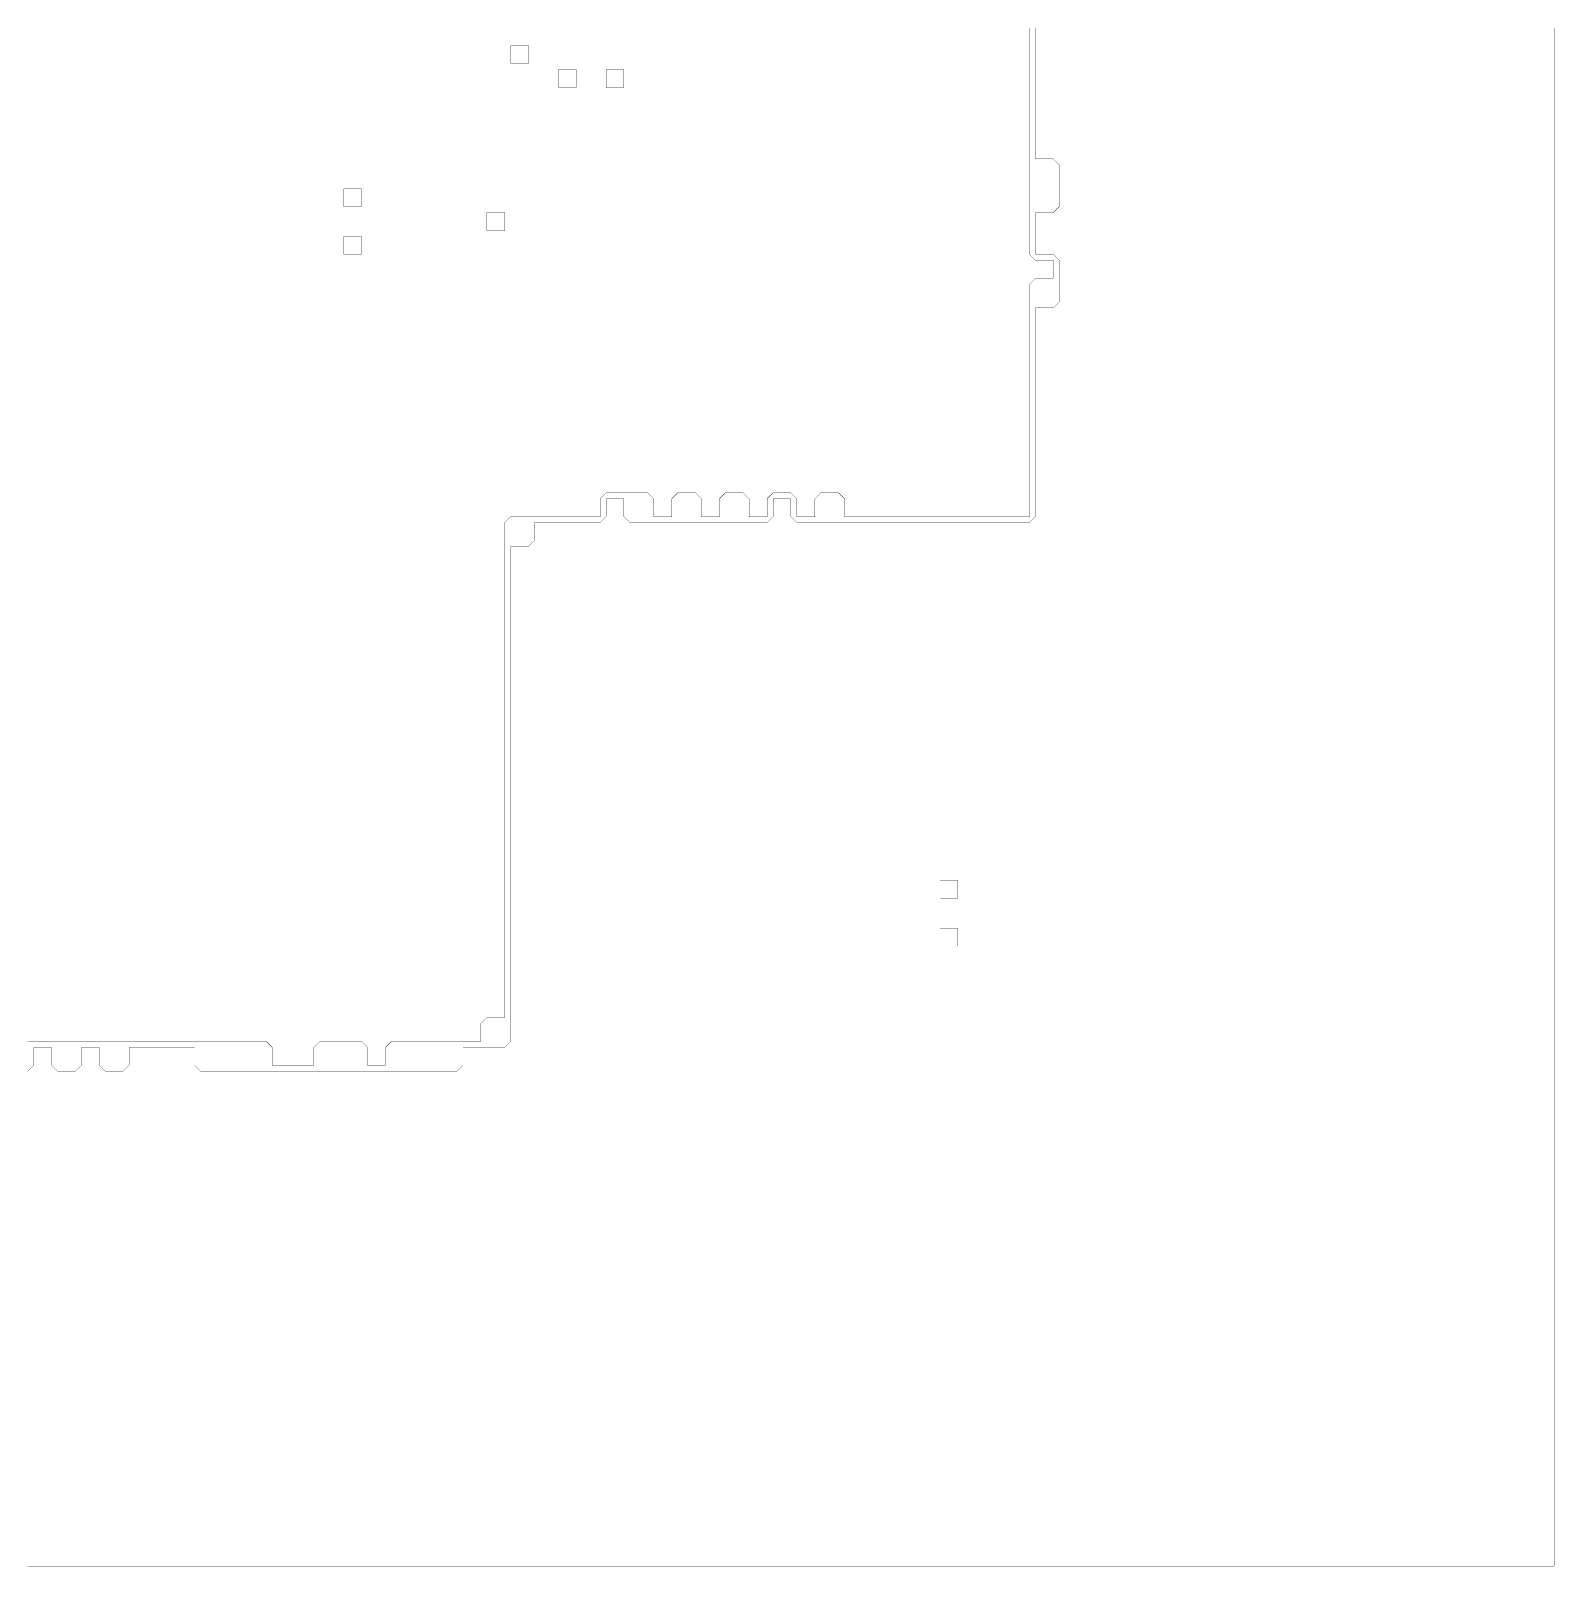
# Model space of a CAD drawing. Header units: metres. Extents: x 0 to 4990, y -4990 to 0.
# Drawn here: x 2495 to 4990, y -4990 to -2476 of the extents above; entities that cross this region are included whole.
import ezdxf

# ---------------------------------------------------------------- set-up
doc = ezdxf.new("R2010")
doc.units = ezdxf.units.M
for name, color, linetype in [('conductor', 1, 'Continuous'), ('dielectric', 8, 'Continuous'), ('substrate', 5, 'Continuous')]:
    doc.layers.add(name, color=color, linetype=linetype)

msp = doc.modelspace()

# ---------------------------------------------------------------- linework, layer by layer
at = {"layer": 'conductor', "const_width": 0.5}
msp.add_lwpolyline([(2490.234375, -4130.859375), (2500, -4130.859375), (2509.765625, -4130.859375), (2519.53125, -4130.859375), (2529.296875, -4130.859375), (2539.0625, -4130.859375), (2548.828125, -4130.859375), (2558.59375, -4130.859375), (2568.359375, -4130.859375), (2578.125, -4130.859375), (2587.890625, -4130.859375), (2597.65625, -4130.859375), (2607.421875, -4130.859375), (2617.1875, -4130.859375), (2626.953125, -4130.859375), (2636.71875, -4130.859375), (2646.484375, -4130.859375), (2656.25, -4130.859375), (2666.015625, -4130.859375), (2675.78125, -4130.859375), (2685.546875, -4130.859375), (2695.3125, -4130.859375), (2705.078125, -4130.859375), (2714.84375, -4130.859375), (2724.609375, -4130.859375), (2734.375, -4130.859375), (2744.140625, -4130.859375), (2753.90625, -4130.859375), (2763.671875, -4130.859375), (2773.4375, -4130.859375), (2783.203125, -4130.859375), (2792.96875, -4130.859375), (2802.734375, -4130.859375), (2812.5, -4130.859375), (2822.265625, -4130.859375), (2832.03125, -4130.859375), (2841.796875, -4130.859375), (2851.5625, -4130.859375), (2861.328125, -4130.859375), (2871.09375, -4130.859375), (2880.859375, -4130.859375), (2890.625, -4140.625), (2890.625, -4150.390625), (2890.625, -4160.15625), (2890.625, -4169.921875), (2900.390625, -4169.921875), (2910.15625, -4169.921875), (2919.921875, -4169.921875), (2929.6875, -4169.921875), (2939.453125, -4169.921875), (2949.21875, -4169.921875), (2958.984375, -4169.921875), (2958.984375, -4160.15625), (2958.984375, -4150.390625), (2958.984375, -4140.625), (2968.75, -4130.859375), (2978.515625, -4130.859375), (2988.28125, -4130.859375), (2998.046875, -4130.859375), (3007.8125, -4130.859375), (3017.578125, -4130.859375), (3027.34375, -4130.859375), (3037.109375, -4130.859375), (3046.875, -4140.625), (3046.875, -4150.390625), (3046.875, -4160.15625), (3046.875, -4169.921875), (3056.640625, -4169.921875), (3066.40625, -4169.921875), (3076.171875, -4169.921875), (3076.171875, -4160.15625), (3076.171875, -4150.390625), (3076.171875, -4140.625), (3085.9375, -4130.859375), (3095.703125, -4130.859375), (3105.46875, -4130.859375), (3115.234375, -4130.859375), (3125, -4130.859375), (3134.765625, -4130.859375), (3144.53125, -4130.859375), (3154.296875, -4130.859375), (3164.0625, -4130.859375), (3173.828125, -4130.859375), (3183.59375, -4130.859375), (3193.359375, -4130.859375), (3203.125, -4130.859375), (3212.890625, -4130.859375), (3222.65625, -4130.859375), (3232.421875, -4130.859375), (3232.421875, -4121.09375), (3232.421875, -4111.328125), (3232.421875, -4101.5625), (3242.1875, -4091.796875), (3251.953125, -4091.796875), (3261.71875, -4091.796875), (3271.484375, -4091.796875), (3271.484375, -4082.03125), (3271.484375, -4072.265625), (3271.484375, -4062.5), (3271.484375, -4052.734375), (3271.484375, -4042.96875), (3271.484375, -4033.203125), (3271.484375, -4023.4375), (3271.484375, -4013.671875), (3271.484375, -4003.90625), (3271.484375, -3994.140625), (3271.484375, -3984.375), (3271.484375, -3974.609375), (3271.484375, -3964.84375), (3271.484375, -3955.078125), (3271.484375, -3945.3125), (3271.484375, -3935.546875), (3271.484375, -3925.78125), (3271.484375, -3916.015625), (3271.484375, -3906.25), (3271.484375, -3896.484375), (3271.484375, -3886.71875), (3271.484375, -3876.953125), (3271.484375, -3867.1875), (3271.484375, -3857.421875), (3271.484375, -3847.65625), (3271.484375, -3837.890625), (3271.484375, -3828.125), (3271.484375, -3818.359375), (3271.484375, -3808.59375), (3271.484375, -3798.828125), (3271.484375, -3789.0625), (3271.484375, -3779.296875), (3271.484375, -3769.53125), (3271.484375, -3759.765625), (3271.484375, -3750), (3271.484375, -3740.234375), (3271.484375, -3730.46875), (3271.484375, -3720.703125), (3271.484375, -3710.9375), (3271.484375, -3701.171875), (3271.484375, -3691.40625), (3271.484375, -3681.640625), (3271.484375, -3671.875), (3271.484375, -3662.109375), (3271.484375, -3652.34375), (3271.484375, -3642.578125), (3271.484375, -3632.8125), (3271.484375, -3623.046875), (3271.484375, -3613.28125), (3271.484375, -3603.515625), (3271.484375, -3593.75), (3271.484375, -3583.984375), (3271.484375, -3574.21875), (3271.484375, -3564.453125), (3271.484375, -3554.6875), (3271.484375, -3544.921875), (3271.484375, -3535.15625), (3271.484375, -3525.390625), (3271.484375, -3515.625), (3271.484375, -3505.859375), (3271.484375, -3496.09375), (3271.484375, -3486.328125), (3271.484375, -3476.5625), (3271.484375, -3466.796875), (3271.484375, -3457.03125), (3271.484375, -3447.265625), (3271.484375, -3437.5), (3271.484375, -3427.734375), (3271.484375, -3417.96875), (3271.484375, -3408.203125), (3271.484375, -3398.4375), (3271.484375, -3388.671875), (3271.484375, -3378.90625), (3271.484375, -3369.140625), (3271.484375, -3359.375), (3271.484375, -3349.609375), (3271.484375, -3339.84375), (3271.484375, -3330.078125), (3271.484375, -3320.3125), (3271.484375, -3310.546875), (3271.484375, -3300.78125), (3271.484375, -3291.015625), (3271.484375, -3281.25), (3281.25, -3271.484375), (3291.015625, -3271.484375), (3300.78125, -3271.484375), (3310.546875, -3271.484375), (3320.3125, -3271.484375), (3330.078125, -3271.484375), (3339.84375, -3271.484375), (3349.609375, -3271.484375), (3359.375, -3271.484375), (3369.140625, -3271.484375), (3378.90625, -3271.484375), (3388.671875, -3271.484375), (3398.4375, -3271.484375), (3408.203125, -3271.484375), (3417.96875, -3271.484375), (3427.734375, -3271.484375), (3427.734375, -3261.71875), (3427.734375, -3251.953125), (3427.734375, -3242.1875), (3437.5, -3232.421875), (3447.265625, -3232.421875), (3457.03125, -3232.421875), (3466.796875, -3232.421875), (3476.5625, -3232.421875), (3486.328125, -3232.421875), (3496.09375, -3232.421875), (3505.859375, -3232.421875), (3515.625, -3242.1875), (3515.625, -3251.953125), (3515.625, -3261.71875), (3515.625, -3271.484375), (3525.390625, -3271.484375), (3535.15625, -3271.484375), (3544.921875, -3271.484375), (3544.921875, -3261.71875), (3544.921875, -3251.953125), (3544.921875, -3242.1875), (3554.6875, -3232.421875), (3564.453125, -3232.421875), (3574.21875, -3232.421875), (3583.984375, -3232.421875), (3593.75, -3242.1875), (3593.75, -3251.953125), (3593.75, -3261.71875), (3593.75, -3271.484375), (3603.515625, -3271.484375), (3613.28125, -3271.484375), (3623.046875, -3271.484375), (3623.046875, -3261.71875), (3623.046875, -3251.953125), (3623.046875, -3242.1875), (3632.8125, -3232.421875), (3642.578125, -3232.421875), (3652.34375, -3232.421875), (3662.109375, -3232.421875), (3671.875, -3242.1875), (3671.875, -3251.953125), (3671.875, -3261.71875), (3671.875, -3271.484375), (3681.640625, -3271.484375), (3691.40625, -3271.484375), (3701.171875, -3271.484375), (3701.171875, -3261.71875), (3701.171875, -3251.953125), (3701.171875, -3242.1875), (3710.9375, -3232.421875), (3720.703125, -3232.421875), (3730.46875, -3232.421875), (3740.234375, -3232.421875), (3750, -3242.1875), (3750, -3251.953125), (3750, -3261.71875), (3750, -3271.484375), (3759.765625, -3271.484375), (3769.53125, -3271.484375), (3779.296875, -3271.484375), (3779.296875, -3261.71875), (3779.296875, -3251.953125), (3779.296875, -3242.1875), (3789.0625, -3232.421875), (3798.828125, -3232.421875), (3808.59375, -3232.421875), (3818.359375, -3232.421875), (3828.125, -3242.1875), (3828.125, -3251.953125), (3828.125, -3261.71875), (3828.125, -3271.484375), (3837.890625, -3271.484375), (3847.65625, -3271.484375), (3857.421875, -3271.484375), (3867.1875, -3271.484375), (3876.953125, -3271.484375), (3886.71875, -3271.484375), (3896.484375, -3271.484375), (3906.25, -3271.484375), (3916.015625, -3271.484375), (3925.78125, -3271.484375), (3935.546875, -3271.484375), (3945.3125, -3271.484375), (3955.078125, -3271.484375), (3964.84375, -3271.484375), (3974.609375, -3271.484375), (3984.375, -3271.484375), (3994.140625, -3271.484375), (4003.90625, -3271.484375), (4013.671875, -3271.484375), (4023.4375, -3271.484375), (4033.203125, -3271.484375), (4042.96875, -3271.484375), (4052.734375, -3271.484375), (4062.5, -3271.484375), (4072.265625, -3271.484375), (4082.03125, -3271.484375), (4091.796875, -3271.484375), (4101.5625, -3271.484375), (4111.328125, -3271.484375), (4121.09375, -3271.484375), (4130.859375, -3271.484375), (4130.859375, -3261.71875), (4130.859375, -3251.953125), (4130.859375, -3242.1875), (4130.859375, -3232.421875), (4130.859375, -3222.65625), (4130.859375, -3212.890625), (4130.859375, -3203.125), (4130.859375, -3193.359375), (4130.859375, -3183.59375), (4130.859375, -3173.828125), (4130.859375, -3164.0625), (4130.859375, -3154.296875), (4130.859375, -3144.53125), (4130.859375, -3134.765625), (4130.859375, -3125), (4130.859375, -3115.234375), (4130.859375, -3105.46875), (4130.859375, -3095.703125), (4130.859375, -3085.9375), (4130.859375, -3076.171875), (4130.859375, -3066.40625), (4130.859375, -3056.640625), (4130.859375, -3046.875), (4130.859375, -3037.109375), (4130.859375, -3027.34375), (4130.859375, -3017.578125), (4130.859375, -3007.8125), (4130.859375, -2998.046875), (4130.859375, -2988.28125), (4130.859375, -2978.515625), (4130.859375, -2968.75), (4130.859375, -2958.984375), (4130.859375, -2949.21875), (4130.859375, -2939.453125), (4130.859375, -2929.6875), (4130.859375, -2919.921875), (4130.859375, -2910.15625), (4130.859375, -2900.390625), (4130.859375, -2890.625), (4140.625, -2880.859375), (4150.390625, -2880.859375), (4160.15625, -2880.859375), (4169.921875, -2880.859375), (4169.921875, -2871.09375), (4169.921875, -2861.328125), (4169.921875, -2851.5625), (4160.15625, -2851.5625), (4150.390625, -2851.5625), (4140.625, -2851.5625), (4130.859375, -2841.796875), (4130.859375, -2832.03125), (4130.859375, -2822.265625), (4130.859375, -2812.5), (4130.859375, -2802.734375), (4130.859375, -2792.96875), (4130.859375, -2783.203125), (4130.859375, -2773.4375), (4130.859375, -2763.671875), (4130.859375, -2753.90625), (4130.859375, -2744.140625), (4130.859375, -2734.375), (4130.859375, -2724.609375), (4130.859375, -2714.84375), (4130.859375, -2705.078125), (4130.859375, -2695.3125), (4130.859375, -2685.546875), (4130.859375, -2675.78125), (4130.859375, -2666.015625), (4130.859375, -2656.25), (4130.859375, -2646.484375), (4130.859375, -2636.71875), (4130.859375, -2626.953125), (4130.859375, -2617.1875), (4130.859375, -2607.421875), (4130.859375, -2597.65625), (4130.859375, -2587.890625), (4130.859375, -2578.125), (4130.859375, -2568.359375), (4130.859375, -2558.59375), (4130.859375, -2548.828125), (4130.859375, -2539.0625), (4130.859375, -2529.296875), (4130.859375, -2519.53125), (4130.859375, -2509.765625), (4130.859375, -2500), (4130.859375, -2490.234375), (4130.859375, -2480.46875), (4130.859375, -2470.703125)], dxfattribs=at)
at = {"layer": 'dielectric', "const_width": 0.5}
for points in [[(3984.375, -3867.1875), (3984.375, -3876.953125), (3984.375, -3886.71875), (3984.375, -3896.484375), (3994.140625, -3896.484375), (4003.90625, -3896.484375), (4013.671875, -3896.484375), (4013.671875, -3886.71875), (4013.671875, -3876.953125), (4013.671875, -3867.1875), (4003.90625, -3867.1875), (3994.140625, -3867.1875)], [(3984.375, -3945.3125), (3984.375, -3955.078125), (3984.375, -3964.84375), (3984.375, -3974.609375), (3994.140625, -3974.609375), (4003.90625, -3974.609375), (4013.671875, -3974.609375), (4013.671875, -3964.84375), (4013.671875, -3955.078125), (4013.671875, -3945.3125), (4003.90625, -3945.3125), (3994.140625, -3945.3125)]]:
    msp.add_lwpolyline(points, close=True, dxfattribs=at)
at = {"layer": 'substrate', "const_width": 0.5}
for points in [[(2490.234375, -4990.234375), (2500, -4990.234375), (2509.765625, -4990.234375), (2519.53125, -4990.234375), (2529.296875, -4990.234375), (2539.0625, -4990.234375), (2548.828125, -4990.234375), (2558.59375, -4990.234375), (2568.359375, -4990.234375), (2578.125, -4990.234375), (2587.890625, -4990.234375), (2597.65625, -4990.234375), (2607.421875, -4990.234375), (2617.1875, -4990.234375), (2626.953125, -4990.234375), (2636.71875, -4990.234375), (2646.484375, -4990.234375), (2656.25, -4990.234375), (2666.015625, -4990.234375), (2675.78125, -4990.234375), (2685.546875, -4990.234375), (2695.3125, -4990.234375), (2705.078125, -4990.234375), (2714.84375, -4990.234375), (2724.609375, -4990.234375), (2734.375, -4990.234375), (2744.140625, -4990.234375), (2753.90625, -4990.234375), (2763.671875, -4990.234375), (2773.4375, -4990.234375), (2783.203125, -4990.234375), (2792.96875, -4990.234375), (2802.734375, -4990.234375), (2812.5, -4990.234375), (2822.265625, -4990.234375), (2832.03125, -4990.234375), (2841.796875, -4990.234375), (2851.5625, -4990.234375), (2861.328125, -4990.234375), (2871.09375, -4990.234375), (2880.859375, -4990.234375), (2890.625, -4990.234375), (2900.390625, -4990.234375), (2910.15625, -4990.234375), (2919.921875, -4990.234375), (2929.6875, -4990.234375), (2939.453125, -4990.234375), (2949.21875, -4990.234375), (2958.984375, -4990.234375), (2968.75, -4990.234375), (2978.515625, -4990.234375), (2988.28125, -4990.234375), (2998.046875, -4990.234375), (3007.8125, -4990.234375), (3017.578125, -4990.234375), (3027.34375, -4990.234375), (3037.109375, -4990.234375), (3046.875, -4990.234375), (3056.640625, -4990.234375), (3066.40625, -4990.234375), (3076.171875, -4990.234375), (3085.9375, -4990.234375), (3095.703125, -4990.234375), (3105.46875, -4990.234375), (3115.234375, -4990.234375), (3125, -4990.234375), (3134.765625, -4990.234375), (3144.53125, -4990.234375), (3154.296875, -4990.234375), (3164.0625, -4990.234375), (3173.828125, -4990.234375), (3183.59375, -4990.234375), (3193.359375, -4990.234375), (3203.125, -4990.234375), (3212.890625, -4990.234375), (3222.65625, -4990.234375), (3232.421875, -4990.234375), (3242.1875, -4990.234375), (3251.953125, -4990.234375), (3261.71875, -4990.234375), (3271.484375, -4990.234375), (3281.25, -4990.234375), (3291.015625, -4990.234375), (3300.78125, -4990.234375), (3310.546875, -4990.234375), (3320.3125, -4990.234375), (3330.078125, -4990.234375), (3339.84375, -4990.234375), (3349.609375, -4990.234375), (3359.375, -4990.234375), (3369.140625, -4990.234375), (3378.90625, -4990.234375), (3388.671875, -4990.234375), (3398.4375, -4990.234375), (3408.203125, -4990.234375), (3417.96875, -4990.234375), (3427.734375, -4990.234375), (3437.5, -4990.234375), (3447.265625, -4990.234375), (3457.03125, -4990.234375), (3466.796875, -4990.234375), (3476.5625, -4990.234375), (3486.328125, -4990.234375), (3496.09375, -4990.234375), (3505.859375, -4990.234375), (3515.625, -4990.234375), (3525.390625, -4990.234375), (3535.15625, -4990.234375), (3544.921875, -4990.234375), (3554.6875, -4990.234375), (3564.453125, -4990.234375), (3574.21875, -4990.234375), (3583.984375, -4990.234375), (3593.75, -4990.234375), (3603.515625, -4990.234375), (3613.28125, -4990.234375), (3623.046875, -4990.234375), (3632.8125, -4990.234375), (3642.578125, -4990.234375), (3652.34375, -4990.234375), (3662.109375, -4990.234375), (3671.875, -4990.234375), (3681.640625, -4990.234375), (3691.40625, -4990.234375), (3701.171875, -4990.234375), (3710.9375, -4990.234375), (3720.703125, -4990.234375), (3730.46875, -4990.234375), (3740.234375, -4990.234375), (3750, -4990.234375), (3759.765625, -4990.234375), (3769.53125, -4990.234375), (3779.296875, -4990.234375), (3789.0625, -4990.234375), (3798.828125, -4990.234375), (3808.59375, -4990.234375), (3818.359375, -4990.234375), (3828.125, -4990.234375), (3837.890625, -4990.234375), (3847.65625, -4990.234375), (3857.421875, -4990.234375), (3867.1875, -4990.234375), (3876.953125, -4990.234375), (3886.71875, -4990.234375), (3896.484375, -4990.234375), (3906.25, -4990.234375), (3916.015625, -4990.234375), (3925.78125, -4990.234375), (3935.546875, -4990.234375), (3945.3125, -4990.234375), (3955.078125, -4990.234375), (3964.84375, -4990.234375), (3974.609375, -4990.234375), (3984.375, -4990.234375), (3994.140625, -4990.234375), (4003.90625, -4990.234375), (4013.671875, -4990.234375), (4023.4375, -4990.234375), (4033.203125, -4990.234375), (4042.96875, -4990.234375), (4052.734375, -4990.234375), (4062.5, -4990.234375), (4072.265625, -4990.234375), (4082.03125, -4990.234375), (4091.796875, -4990.234375), (4101.5625, -4990.234375), (4111.328125, -4990.234375), (4121.09375, -4990.234375), (4130.859375, -4990.234375), (4140.625, -4990.234375), (4150.390625, -4990.234375), (4160.15625, -4990.234375), (4169.921875, -4990.234375), (4179.6875, -4990.234375), (4189.453125, -4990.234375), (4199.21875, -4990.234375), (4208.984375, -4990.234375), (4218.75, -4990.234375), (4228.515625, -4990.234375), (4238.28125, -4990.234375), (4248.046875, -4990.234375), (4257.8125, -4990.234375), (4267.578125, -4990.234375), (4277.34375, -4990.234375), (4287.109375, -4990.234375), (4296.875, -4990.234375), (4306.640625, -4990.234375), (4316.40625, -4990.234375), (4326.171875, -4990.234375), (4335.9375, -4990.234375), (4345.703125, -4990.234375), (4355.46875, -4990.234375), (4365.234375, -4990.234375), (4375, -4990.234375), (4384.765625, -4990.234375), (4394.53125, -4990.234375), (4404.296875, -4990.234375), (4414.0625, -4990.234375), (4423.828125, -4990.234375), (4433.59375, -4990.234375), (4443.359375, -4990.234375), (4453.125, -4990.234375), (4462.890625, -4990.234375), (4472.65625, -4990.234375), (4482.421875, -4990.234375), (4492.1875, -4990.234375), (4501.953125, -4990.234375), (4511.71875, -4990.234375), (4521.484375, -4990.234375), (4531.25, -4990.234375), (4541.015625, -4990.234375), (4550.78125, -4990.234375), (4560.546875, -4990.234375), (4570.3125, -4990.234375), (4580.078125, -4990.234375), (4589.84375, -4990.234375), (4599.609375, -4990.234375), (4609.375, -4990.234375), (4619.140625, -4990.234375), (4628.90625, -4990.234375), (4638.671875, -4990.234375), (4648.4375, -4990.234375), (4658.203125, -4990.234375), (4667.96875, -4990.234375), (4677.734375, -4990.234375), (4687.5, -4990.234375), (4697.265625, -4990.234375), (4707.03125, -4990.234375), (4716.796875, -4990.234375), (4726.5625, -4990.234375), (4736.328125, -4990.234375), (4746.09375, -4990.234375), (4755.859375, -4990.234375), (4765.625, -4990.234375), (4775.390625, -4990.234375), (4785.15625, -4990.234375), (4794.921875, -4990.234375), (4804.6875, -4990.234375), (4814.453125, -4990.234375), (4824.21875, -4990.234375), (4833.984375, -4990.234375), (4843.75, -4990.234375), (4853.515625, -4990.234375), (4863.28125, -4990.234375), (4873.046875, -4990.234375), (4882.8125, -4990.234375), (4892.578125, -4990.234375), (4902.34375, -4990.234375), (4912.109375, -4990.234375), (4921.875, -4990.234375), (4931.640625, -4990.234375), (4941.40625, -4990.234375), (4951.171875, -4990.234375), (4960.9375, -4990.234375), (4970.703125, -4990.234375), (4980.46875, -4990.234375), (4990.234375, -4990.234375), (4990.234375, -4980.46875), (4990.234375, -4970.703125), (4990.234375, -4960.9375), (4990.234375, -4951.171875), (4990.234375, -4941.40625), (4990.234375, -4931.640625), (4990.234375, -4921.875), (4990.234375, -4912.109375), (4990.234375, -4902.34375), (4990.234375, -4892.578125), (4990.234375, -4882.8125), (4990.234375, -4873.046875), (4990.234375, -4863.28125), (4990.234375, -4853.515625), (4990.234375, -4843.75), (4990.234375, -4833.984375), (4990.234375, -4824.21875), (4990.234375, -4814.453125), (4990.234375, -4804.6875), (4990.234375, -4794.921875), (4990.234375, -4785.15625), (4990.234375, -4775.390625), (4990.234375, -4765.625), (4990.234375, -4755.859375), (4990.234375, -4746.09375), (4990.234375, -4736.328125), (4990.234375, -4726.5625), (4990.234375, -4716.796875), (4990.234375, -4707.03125), (4990.234375, -4697.265625), (4990.234375, -4687.5), (4990.234375, -4677.734375), (4990.234375, -4667.96875), (4990.234375, -4658.203125), (4990.234375, -4648.4375), (4990.234375, -4638.671875), (4990.234375, -4628.90625), (4990.234375, -4619.140625), (4990.234375, -4609.375), (4990.234375, -4599.609375), (4990.234375, -4589.84375), (4990.234375, -4580.078125), (4990.234375, -4570.3125), (4990.234375, -4560.546875), (4990.234375, -4550.78125), (4990.234375, -4541.015625), (4990.234375, -4531.25), (4990.234375, -4521.484375), (4990.234375, -4511.71875), (4990.234375, -4501.953125), (4990.234375, -4492.1875), (4990.234375, -4482.421875), (4990.234375, -4472.65625), (4990.234375, -4462.890625), (4990.234375, -4453.125), (4990.234375, -4443.359375), (4990.234375, -4433.59375), (4990.234375, -4423.828125), (4990.234375, -4414.0625), (4990.234375, -4404.296875), (4990.234375, -4394.53125), (4990.234375, -4384.765625), (4990.234375, -4375), (4990.234375, -4365.234375), (4990.234375, -4355.46875), (4990.234375, -4345.703125), (4990.234375, -4335.9375), (4990.234375, -4326.171875), (4990.234375, -4316.40625), (4990.234375, -4306.640625), (4990.234375, -4296.875), (4990.234375, -4287.109375), (4990.234375, -4277.34375), (4990.234375, -4267.578125), (4990.234375, -4257.8125), (4990.234375, -4248.046875), (4990.234375, -4238.28125), (4990.234375, -4228.515625), (4990.234375, -4218.75), (4990.234375, -4208.984375), (4990.234375, -4199.21875), (4990.234375, -4189.453125), (4990.234375, -4179.6875), (4990.234375, -4169.921875), (4990.234375, -4160.15625), (4990.234375, -4150.390625), (4990.234375, -4140.625), (4990.234375, -4130.859375), (4990.234375, -4121.09375), (4990.234375, -4111.328125), (4990.234375, -4101.5625), (4990.234375, -4091.796875), (4990.234375, -4082.03125), (4990.234375, -4072.265625), (4990.234375, -4062.5), (4990.234375, -4052.734375), (4990.234375, -4042.96875), (4990.234375, -4033.203125), (4990.234375, -4023.4375), (4990.234375, -4013.671875), (4990.234375, -4003.90625), (4990.234375, -3994.140625), (4990.234375, -3984.375), (4990.234375, -3974.609375), (4990.234375, -3964.84375), (4990.234375, -3955.078125), (4990.234375, -3945.3125), (4990.234375, -3935.546875), (4990.234375, -3925.78125), (4990.234375, -3916.015625), (4990.234375, -3906.25), (4990.234375, -3896.484375), (4990.234375, -3886.71875), (4990.234375, -3876.953125), (4990.234375, -3867.1875), (4990.234375, -3857.421875), (4990.234375, -3847.65625), (4990.234375, -3837.890625), (4990.234375, -3828.125), (4990.234375, -3818.359375), (4990.234375, -3808.59375), (4990.234375, -3798.828125), (4990.234375, -3789.0625), (4990.234375, -3779.296875), (4990.234375, -3769.53125), (4990.234375, -3759.765625), (4990.234375, -3750), (4990.234375, -3740.234375), (4990.234375, -3730.46875), (4990.234375, -3720.703125), (4990.234375, -3710.9375), (4990.234375, -3701.171875), (4990.234375, -3691.40625), (4990.234375, -3681.640625), (4990.234375, -3671.875), (4990.234375, -3662.109375), (4990.234375, -3652.34375), (4990.234375, -3642.578125), (4990.234375, -3632.8125), (4990.234375, -3623.046875), (4990.234375, -3613.28125), (4990.234375, -3603.515625), (4990.234375, -3593.75), (4990.234375, -3583.984375), (4990.234375, -3574.21875), (4990.234375, -3564.453125), (4990.234375, -3554.6875), (4990.234375, -3544.921875), (4990.234375, -3535.15625), (4990.234375, -3525.390625), (4990.234375, -3515.625), (4990.234375, -3505.859375), (4990.234375, -3496.09375), (4990.234375, -3486.328125), (4990.234375, -3476.5625), (4990.234375, -3466.796875), (4990.234375, -3457.03125), (4990.234375, -3447.265625), (4990.234375, -3437.5), (4990.234375, -3427.734375), (4990.234375, -3417.96875), (4990.234375, -3408.203125), (4990.234375, -3398.4375), (4990.234375, -3388.671875), (4990.234375, -3378.90625), (4990.234375, -3369.140625), (4990.234375, -3359.375), (4990.234375, -3349.609375), (4990.234375, -3339.84375), (4990.234375, -3330.078125), (4990.234375, -3320.3125), (4990.234375, -3310.546875), (4990.234375, -3300.78125), (4990.234375, -3291.015625), (4990.234375, -3281.25), (4990.234375, -3271.484375), (4990.234375, -3261.71875), (4990.234375, -3251.953125), (4990.234375, -3242.1875), (4990.234375, -3232.421875), (4990.234375, -3222.65625), (4990.234375, -3212.890625), (4990.234375, -3203.125), (4990.234375, -3193.359375), (4990.234375, -3183.59375), (4990.234375, -3173.828125), (4990.234375, -3164.0625), (4990.234375, -3154.296875), (4990.234375, -3144.53125), (4990.234375, -3134.765625), (4990.234375, -3125), (4990.234375, -3115.234375), (4990.234375, -3105.46875), (4990.234375, -3095.703125), (4990.234375, -3085.9375), (4990.234375, -3076.171875), (4990.234375, -3066.40625), (4990.234375, -3056.640625), (4990.234375, -3046.875), (4990.234375, -3037.109375), (4990.234375, -3027.34375), (4990.234375, -3017.578125), (4990.234375, -3007.8125), (4990.234375, -2998.046875), (4990.234375, -2988.28125), (4990.234375, -2978.515625), (4990.234375, -2968.75), (4990.234375, -2958.984375), (4990.234375, -2949.21875), (4990.234375, -2939.453125), (4990.234375, -2929.6875), (4990.234375, -2919.921875), (4990.234375, -2910.15625), (4990.234375, -2900.390625), (4990.234375, -2890.625), (4990.234375, -2880.859375), (4990.234375, -2871.09375), (4990.234375, -2861.328125), (4990.234375, -2851.5625), (4990.234375, -2841.796875), (4990.234375, -2832.03125), (4990.234375, -2822.265625), (4990.234375, -2812.5), (4990.234375, -2802.734375), (4990.234375, -2792.96875), (4990.234375, -2783.203125), (4990.234375, -2773.4375), (4990.234375, -2763.671875), (4990.234375, -2753.90625), (4990.234375, -2744.140625), (4990.234375, -2734.375), (4990.234375, -2724.609375), (4990.234375, -2714.84375), (4990.234375, -2705.078125), (4990.234375, -2695.3125), (4990.234375, -2685.546875), (4990.234375, -2675.78125), (4990.234375, -2666.015625), (4990.234375, -2656.25), (4990.234375, -2646.484375), (4990.234375, -2636.71875), (4990.234375, -2626.953125), (4990.234375, -2617.1875), (4990.234375, -2607.421875), (4990.234375, -2597.65625), (4990.234375, -2587.890625), (4990.234375, -2578.125), (4990.234375, -2568.359375), (4990.234375, -2558.59375), (4990.234375, -2548.828125), (4990.234375, -2539.0625), (4990.234375, -2529.296875), (4990.234375, -2519.53125), (4990.234375, -2509.765625), (4990.234375, -2500), (4990.234375, -2490.234375), (4990.234375, -2480.46875), (4990.234375, -2470.703125)], [(4140.625, -2470.703125), (4140.625, -2480.46875), (4140.625, -2490.234375), (4140.625, -2500), (4140.625, -2509.765625), (4140.625, -2519.53125), (4140.625, -2529.296875), (4140.625, -2539.0625), (4140.625, -2548.828125), (4140.625, -2558.59375), (4140.625, -2568.359375), (4140.625, -2578.125), (4140.625, -2587.890625), (4140.625, -2597.65625), (4140.625, -2607.421875), (4140.625, -2617.1875), (4140.625, -2626.953125), (4140.625, -2636.71875), (4140.625, -2646.484375), (4140.625, -2656.25), (4140.625, -2666.015625), (4140.625, -2675.78125), (4140.625, -2685.546875), (4150.390625, -2685.546875), (4160.15625, -2685.546875), (4169.921875, -2685.546875), (4179.6875, -2695.3125), (4179.6875, -2705.078125), (4179.6875, -2714.84375), (4179.6875, -2724.609375), (4179.6875, -2734.375), (4179.6875, -2744.140625), (4179.6875, -2753.90625), (4179.6875, -2763.671875), (4169.921875, -2773.4375), (4160.15625, -2773.4375), (4150.390625, -2773.4375), (4140.625, -2773.4375), (4140.625, -2783.203125), (4140.625, -2792.96875), (4140.625, -2802.734375), (4140.625, -2812.5), (4140.625, -2822.265625), (4140.625, -2832.03125), (4140.625, -2841.796875), (4150.390625, -2841.796875), (4160.15625, -2841.796875), (4169.921875, -2841.796875), (4179.6875, -2851.5625), (4179.6875, -2861.328125), (4179.6875, -2871.09375), (4179.6875, -2880.859375), (4179.6875, -2890.625), (4179.6875, -2900.390625), (4179.6875, -2910.15625), (4179.6875, -2919.921875), (4169.921875, -2929.6875), (4160.15625, -2929.6875), (4150.390625, -2929.6875), (4140.625, -2929.6875), (4140.625, -2939.453125), (4140.625, -2949.21875), (4140.625, -2958.984375), (4140.625, -2968.75), (4140.625, -2978.515625), (4140.625, -2988.28125), (4140.625, -2998.046875), (4140.625, -3007.8125), (4140.625, -3017.578125), (4140.625, -3027.34375), (4140.625, -3037.109375), (4140.625, -3046.875), (4140.625, -3056.640625), (4140.625, -3066.40625), (4140.625, -3076.171875), (4140.625, -3085.9375), (4140.625, -3095.703125), (4140.625, -3105.46875), (4140.625, -3115.234375), (4140.625, -3125), (4140.625, -3134.765625), (4140.625, -3144.53125), (4140.625, -3154.296875), (4140.625, -3164.0625), (4140.625, -3173.828125), (4140.625, -3183.59375), (4140.625, -3193.359375), (4140.625, -3203.125), (4140.625, -3212.890625), (4140.625, -3222.65625), (4140.625, -3232.421875), (4140.625, -3242.1875), (4140.625, -3251.953125), (4140.625, -3261.71875), (4140.625, -3271.484375), (4130.859375, -3281.25), (4121.09375, -3281.25), (4111.328125, -3281.25), (4101.5625, -3281.25), (4091.796875, -3281.25), (4082.03125, -3281.25), (4072.265625, -3281.25), (4062.5, -3281.25), (4052.734375, -3281.25), (4042.96875, -3281.25), (4033.203125, -3281.25), (4023.4375, -3281.25), (4013.671875, -3281.25), (4003.90625, -3281.25), (3994.140625, -3281.25), (3984.375, -3281.25), (3974.609375, -3281.25), (3964.84375, -3281.25), (3955.078125, -3281.25), (3945.3125, -3281.25), (3935.546875, -3281.25), (3925.78125, -3281.25), (3916.015625, -3281.25), (3906.25, -3281.25), (3896.484375, -3281.25), (3886.71875, -3281.25), (3876.953125, -3281.25), (3867.1875, -3281.25), (3857.421875, -3281.25), (3847.65625, -3281.25), (3837.890625, -3281.25), (3828.125, -3281.25), (3818.359375, -3281.25), (3808.59375, -3281.25), (3798.828125, -3281.25), (3789.0625, -3281.25), (3779.296875, -3281.25), (3769.53125, -3281.25), (3759.765625, -3281.25), (3750, -3281.25), (3740.234375, -3271.484375), (3740.234375, -3261.71875), (3740.234375, -3251.953125), (3740.234375, -3242.1875), (3730.46875, -3242.1875), (3720.703125, -3242.1875), (3710.9375, -3242.1875), (3710.9375, -3251.953125), (3710.9375, -3261.71875), (3710.9375, -3271.484375), (3701.171875, -3281.25), (3691.40625, -3281.25), (3681.640625, -3281.25), (3671.875, -3281.25), (3662.109375, -3281.25), (3652.34375, -3281.25), (3642.578125, -3281.25), (3632.8125, -3281.25), (3623.046875, -3281.25), (3613.28125, -3281.25), (3603.515625, -3281.25), (3593.75, -3281.25), (3583.984375, -3281.25), (3574.21875, -3281.25), (3564.453125, -3281.25), (3554.6875, -3281.25), (3544.921875, -3281.25), (3535.15625, -3281.25), (3525.390625, -3281.25), (3515.625, -3281.25), (3505.859375, -3281.25), (3496.09375, -3281.25), (3486.328125, -3281.25), (3476.5625, -3281.25), (3466.796875, -3271.484375), (3466.796875, -3261.71875), (3466.796875, -3251.953125), (3466.796875, -3242.1875), (3457.03125, -3242.1875), (3447.265625, -3242.1875), (3437.5, -3242.1875), (3437.5, -3251.953125), (3437.5, -3261.71875), (3437.5, -3271.484375), (3427.734375, -3281.25), (3417.96875, -3281.25), (3408.203125, -3281.25), (3398.4375, -3281.25), (3388.671875, -3281.25), (3378.90625, -3281.25), (3369.140625, -3281.25), (3359.375, -3281.25), (3349.609375, -3281.25), (3339.84375, -3281.25), (3330.078125, -3281.25), (3320.3125, -3281.25), (3320.3125, -3291.015625), (3320.3125, -3300.78125), (3320.3125, -3310.546875), (3310.546875, -3320.3125), (3300.78125, -3320.3125), (3291.015625, -3320.3125), (3281.25, -3320.3125), (3281.25, -3330.078125), (3281.25, -3339.84375), (3281.25, -3349.609375), (3281.25, -3359.375), (3281.25, -3369.140625), (3281.25, -3378.90625), (3281.25, -3388.671875), (3281.25, -3398.4375), (3281.25, -3408.203125), (3281.25, -3417.96875), (3281.25, -3427.734375), (3281.25, -3437.5), (3281.25, -3447.265625), (3281.25, -3457.03125), (3281.25, -3466.796875), (3281.25, -3476.5625), (3281.25, -3486.328125), (3281.25, -3496.09375), (3281.25, -3505.859375), (3281.25, -3515.625), (3281.25, -3525.390625), (3281.25, -3535.15625), (3281.25, -3544.921875), (3281.25, -3554.6875), (3281.25, -3564.453125), (3281.25, -3574.21875), (3281.25, -3583.984375), (3281.25, -3593.75), (3281.25, -3603.515625), (3281.25, -3613.28125), (3281.25, -3623.046875), (3281.25, -3632.8125), (3281.25, -3642.578125), (3281.25, -3652.34375), (3281.25, -3662.109375), (3281.25, -3671.875), (3281.25, -3681.640625), (3281.25, -3691.40625), (3281.25, -3701.171875), (3281.25, -3710.9375), (3281.25, -3720.703125), (3281.25, -3730.46875), (3281.25, -3740.234375), (3281.25, -3750), (3281.25, -3759.765625), (3281.25, -3769.53125), (3281.25, -3779.296875), (3281.25, -3789.0625), (3281.25, -3798.828125), (3281.25, -3808.59375), (3281.25, -3818.359375), (3281.25, -3828.125), (3281.25, -3837.890625), (3281.25, -3847.65625), (3281.25, -3857.421875), (3281.25, -3867.1875), (3281.25, -3876.953125), (3281.25, -3886.71875), (3281.25, -3896.484375), (3281.25, -3906.25), (3281.25, -3916.015625), (3281.25, -3925.78125), (3281.25, -3935.546875), (3281.25, -3945.3125), (3281.25, -3955.078125), (3281.25, -3964.84375), (3281.25, -3974.609375), (3281.25, -3984.375), (3281.25, -3994.140625), (3281.25, -4003.90625), (3281.25, -4013.671875), (3281.25, -4023.4375), (3281.25, -4033.203125), (3281.25, -4042.96875), (3281.25, -4052.734375), (3281.25, -4062.5), (3281.25, -4072.265625), (3281.25, -4082.03125), (3281.25, -4091.796875), (3281.25, -4101.5625), (3281.25, -4111.328125), (3281.25, -4121.09375), (3281.25, -4130.859375), (3271.484375, -4140.625), (3261.71875, -4140.625), (3251.953125, -4140.625), (3242.1875, -4140.625), (3232.421875, -4140.625), (3222.65625, -4140.625), (3212.890625, -4140.625), (3203.125, -4140.625), (3203.125, -4150.390625), (3203.125, -4160.15625), (3203.125, -4169.921875), (3193.359375, -4179.6875), (3183.59375, -4179.6875), (3173.828125, -4179.6875), (3164.0625, -4179.6875), (3154.296875, -4179.6875), (3144.53125, -4179.6875), (3134.765625, -4179.6875), (3125, -4179.6875), (3115.234375, -4179.6875), (3105.46875, -4179.6875), (3095.703125, -4179.6875), (3085.9375, -4179.6875), (3076.171875, -4179.6875), (3066.40625, -4179.6875), (3056.640625, -4179.6875), (3046.875, -4179.6875), (3037.109375, -4179.6875), (3027.34375, -4179.6875), (3017.578125, -4179.6875), (3007.8125, -4179.6875), (2998.046875, -4179.6875), (2988.28125, -4179.6875), (2978.515625, -4179.6875), (2968.75, -4179.6875), (2958.984375, -4179.6875), (2949.21875, -4179.6875), (2939.453125, -4179.6875), (2929.6875, -4179.6875), (2919.921875, -4179.6875), (2910.15625, -4179.6875), (2900.390625, -4179.6875), (2890.625, -4179.6875), (2880.859375, -4179.6875), (2871.09375, -4179.6875), (2861.328125, -4179.6875), (2851.5625, -4179.6875), (2841.796875, -4179.6875), (2832.03125, -4179.6875), (2822.265625, -4179.6875), (2812.5, -4179.6875), (2802.734375, -4179.6875), (2792.96875, -4179.6875), (2783.203125, -4179.6875), (2773.4375, -4179.6875), (2763.671875, -4169.921875), (2763.671875, -4160.15625), (2763.671875, -4150.390625), (2763.671875, -4140.625), (2753.90625, -4140.625), (2744.140625, -4140.625), (2734.375, -4140.625), (2724.609375, -4140.625), (2714.84375, -4140.625), (2705.078125, -4140.625), (2695.3125, -4140.625), (2685.546875, -4140.625), (2675.78125, -4140.625), (2666.015625, -4140.625), (2656.25, -4140.625), (2656.25, -4150.390625), (2656.25, -4160.15625), (2656.25, -4169.921875), (2646.484375, -4179.6875), (2636.71875, -4179.6875), (2626.953125, -4179.6875), (2617.1875, -4179.6875), (2607.421875, -4169.921875), (2607.421875, -4160.15625), (2607.421875, -4150.390625), (2607.421875, -4140.625), (2597.65625, -4140.625), (2587.890625, -4140.625), (2578.125, -4140.625), (2578.125, -4150.390625), (2578.125, -4160.15625), (2578.125, -4169.921875), (2568.359375, -4179.6875), (2558.59375, -4179.6875), (2548.828125, -4179.6875), (2539.0625, -4179.6875), (2529.296875, -4169.921875), (2529.296875, -4160.15625), (2529.296875, -4150.390625), (2529.296875, -4140.625), (2519.53125, -4140.625), (2509.765625, -4140.625), (2500, -4140.625), (2500, -4150.390625), (2500, -4160.15625), (2500, -4169.921875), (2490.234375, -4179.6875)]]:
    msp.add_lwpolyline(points, dxfattribs=at)
for points in [[(3281.25, -2500), (3281.25, -2509.765625), (3281.25, -2519.53125), (3281.25, -2529.296875), (3291.015625, -2529.296875), (3300.78125, -2529.296875), (3310.546875, -2529.296875), (3310.546875, -2519.53125), (3310.546875, -2509.765625), (3310.546875, -2500), (3300.78125, -2500), (3291.015625, -2500)], [(3359.375, -2539.0625), (3359.375, -2548.828125), (3359.375, -2558.59375), (3359.375, -2568.359375), (3369.140625, -2568.359375), (3378.90625, -2568.359375), (3388.671875, -2568.359375), (3388.671875, -2558.59375), (3388.671875, -2548.828125), (3388.671875, -2539.0625), (3378.90625, -2539.0625), (3369.140625, -2539.0625)], [(3437.5, -2539.0625), (3437.5, -2548.828125), (3437.5, -2558.59375), (3437.5, -2568.359375), (3447.265625, -2568.359375), (3457.03125, -2568.359375), (3466.796875, -2568.359375), (3466.796875, -2558.59375), (3466.796875, -2548.828125), (3466.796875, -2539.0625), (3457.03125, -2539.0625), (3447.265625, -2539.0625)], [(3007.8125, -2734.375), (3007.8125, -2744.140625), (3007.8125, -2753.90625), (3007.8125, -2763.671875), (3017.578125, -2763.671875), (3027.34375, -2763.671875), (3037.109375, -2763.671875), (3037.109375, -2753.90625), (3037.109375, -2744.140625), (3037.109375, -2734.375), (3027.34375, -2734.375), (3017.578125, -2734.375)], [(3242.1875, -2773.4375), (3242.1875, -2783.203125), (3242.1875, -2792.96875), (3242.1875, -2802.734375), (3251.953125, -2802.734375), (3261.71875, -2802.734375), (3271.484375, -2802.734375), (3271.484375, -2792.96875), (3271.484375, -2783.203125), (3271.484375, -2773.4375), (3261.71875, -2773.4375), (3251.953125, -2773.4375)], [(3007.8125, -2812.5), (3007.8125, -2822.265625), (3007.8125, -2832.03125), (3007.8125, -2841.796875), (3017.578125, -2841.796875), (3027.34375, -2841.796875), (3037.109375, -2841.796875), (3037.109375, -2832.03125), (3037.109375, -2822.265625), (3037.109375, -2812.5), (3027.34375, -2812.5), (3017.578125, -2812.5)]]:
    msp.add_lwpolyline(points, close=True, dxfattribs=at)

doc.saveas('drawing.dxf')
